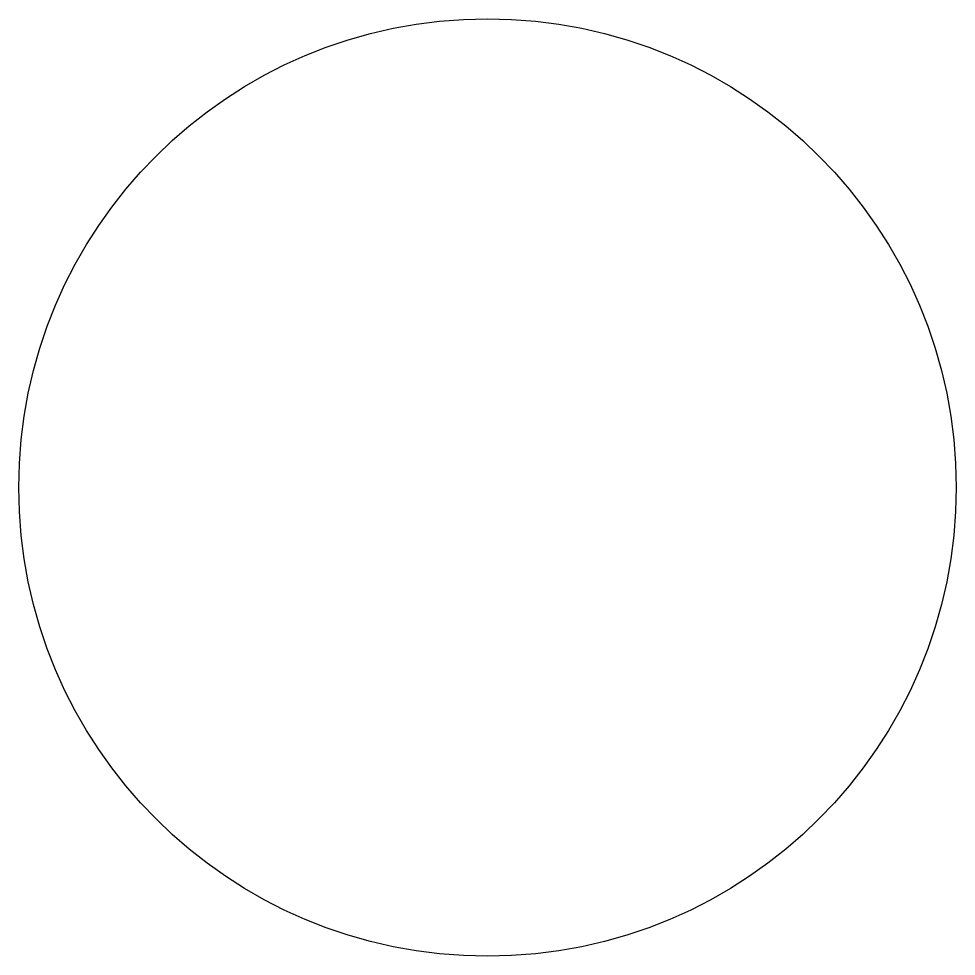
# Model space of a CAD drawing. Header units: inches. Extents: x -60 to 60, y -60 to 60.
import ezdxf

# ---------------------------------------------------------------- set-up
doc = ezdxf.new("R2010")
doc.units = ezdxf.units.IN
doc.header["$MEASUREMENT"] = 0

msp = doc.modelspace()

# ---------------------------------------------------------------- linework, layer by layer
msp.add_circle((0, 0), 60)

doc.saveas('drawing.dxf')
